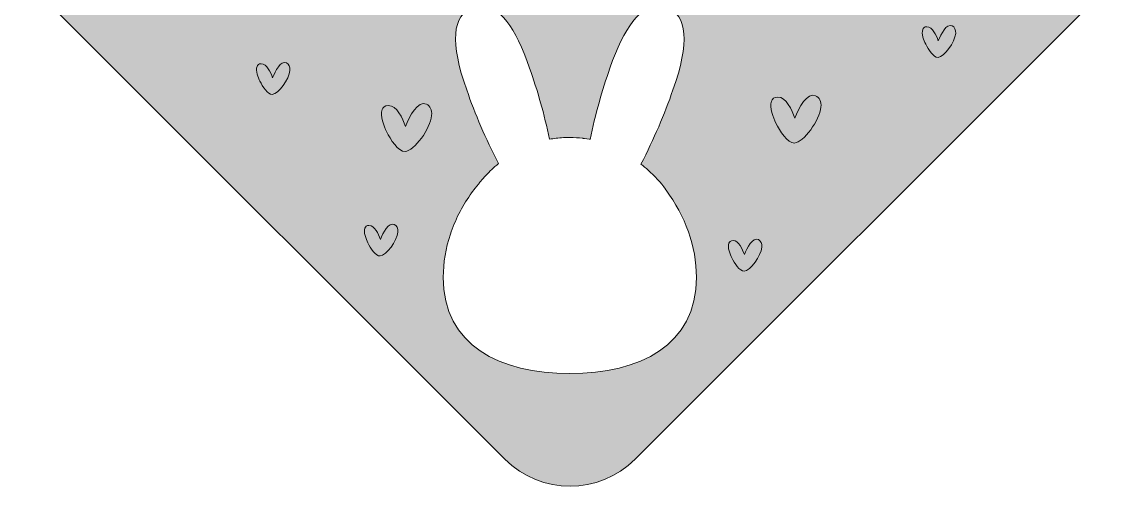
# Model space of a CAD drawing. Extents: x 148 to 861, y -735 to -22.
# Drawn here: x 148 to 861, y -735 to -427 of the extents above; entities that cross this region are included whole.
import ezdxf

# ---------------------------------------------------------------- set-up
doc = ezdxf.new("R2010")
doc.units = 0
doc.header["$MEASUREMENT"] = 0
doc.layers.add('Layer 1', color=7, linetype='Continuous', lineweight=0)

# ---------------------------------------------------------------- blocks, each defined once
blk = doc.blocks.new('Block_1')
at = {"layer": 'Layer 1', "true_color": 0xffdab2, "transparency": 33554687}
h = blk.add_hatch(color=41, dxfattribs=at)
h.dxf.hatch_style = 2
edge = h.paths.add_edge_path()
edge.add_spline(control_points=[(504.39, -655.72), (458.93, -655.72), (422.09, -637.38), (422.09, -593), (422.09, -583.64), (423.72, -574.17), (426.74, -565.07), (429.76, -555.98), (434.15, -547.23), (439.64, -539.33), (439.64, -539.33), (440.18, -538.48), (441.25, -537.07), (442.14, -535.88), (443.38, -534.27), (444.96, -532.41), (444.96, -532.41), (444.96, -532.39), (444.98, -532.37), (445.21, -532.05), (447, -529.72), (449.96, -526.57), (452.08, -524.31), (454.81, -521.64), (458.03, -519), (449.67, -502.76), (442.75, -486.82), (437.38, -471.13), (426.41, -440.33), (427.8, -422.4), (441.56, -417.34), (443.48, -416.74), (445.21, -416.47), (446.95, -416.47), (458.61, -416.47), (469.05, -429.97), (478.2, -456.94), (483.44, -471.53), (487.78, -486.93), (491.2, -503.18), (493.89, -502.73), (496.91, -502.35), (500.23, -502.17), (500.65, -502.15), (501.08, -502.13), (501.52, -502.11), (501.52, -502.11), (501.54, -502.11), (501.54, -502.11), (502.49, -502.08), (503.43, -502.04), (504.39, -502.04), (507.23, -502.04), (510.07, -502.24), (512.85, -502.6), (512.85, -502.6), (514.51, -502.75), (517.15, -503.23), (517.3, -503.25), (517.43, -503.27), (517.57, -503.31), (520.99, -487), (525.31, -471.57), (530.49, -456.94), (539.73, -430.04), (550.16, -416.56), (561.91, -416.56), (563.66, -416.56), (565.4, -416.83), (567.22, -417.43), (580.98, -422.49), (582.37, -440.4), (571.4, -471.13), (565.98, -486.95), (559.07, -503.02), (550.63, -519.38), (552.13, -520.59), (553.74, -521.94), (555.37, -523.41), (559.45, -527.06), (563.66, -531.38), (566.57, -535.75), (566.59, -535.77), (566.61, -535.79), (566.63, -535.83), (566.77, -536.03), (566.92, -536.22), (567.04, -536.4), (579.28, -552.8), (586.69, -573.1), (586.69, -593), (586.69, -637.38), (549.84, -655.72), (504.39, -655.72)], knot_values=[0, 0, 0, 0, 1, 1, 1, 2, 2, 2, 3, 3, 3, 4, 4, 4, 5, 5, 5, 6, 6, 6, 7, 7, 7, 8, 8, 8, 9, 9, 9, 10, 10, 10, 11, 11, 11, 12, 12, 12, 13, 13, 13, 14, 14, 14, 15, 15, 15, 16, 16, 16, 17, 17, 17, 18, 18, 18, 19, 19, 19, 20, 20, 20, 21, 21, 21, 22, 22, 22, 23, 23, 23, 24, 24, 24, 25, 25, 25, 26, 26, 26, 27, 27, 27, 28, 28, 28, 29, 29, 29, 30, 30, 30, 31, 31, 31, 31], degree=3, periodic=0)
edge = h.paths.add_edge_path()
edge.add_spline(control_points=[(504.5, -66.46), (515.11, -66.46), (523.7, -75.05), (523.7, -85.66), (523.7, -96.26), (515.11, -104.85), (504.5, -104.85), (493.89, -104.85), (485.3, -96.26), (485.3, -85.66), (485.3, -75.05), (493.89, -66.46), (504.5, -66.46)], knot_values=[0, 0, 0, 0, 1, 1, 1, 2, 2, 2, 3, 3, 3, 4, 4, 4, 4], degree=3, periodic=0)
edge = h.paths.add_edge_path()
edge.add_spline(control_points=[(837.48, -336.25), (837.48, -336.25), (546.76, -45.51), (546.76, -45.51), (523.43, -22.17), (485.57, -22.17), (462.24, -45.51), (462.24, -45.51), (171.52, -336.25), (171.52, -336.25), (148.18, -359.58), (148.18, -397.42), (171.52, -420.75), (171.52, -420.75), (462.24, -711.49), (462.24, -711.49), (485.57, -734.83), (523.43, -734.83), (546.76, -711.49), (546.76, -711.49), (837.48, -420.75), (837.48, -420.75), (860.82, -397.42), (860.82, -359.58), (837.48, -336.25)], knot_values=[0, 0, 0, 0, 1, 1, 1, 2, 2, 2, 3, 3, 3, 4, 4, 4, 5, 5, 5, 6, 6, 6, 7, 7, 7, 8, 8, 8, 8], degree=3, periodic=0)
at = {"layer": 'Layer 1'}
for points, knots in [([(837.48, -336.25), (837.48, -336.25), (546.76, -45.51), (546.76, -45.51), (523.43, -22.17), (485.57, -22.17), (462.24, -45.51), (462.24, -45.51), (171.52, -336.25), (171.52, -336.25), (148.18, -359.58), (148.18, -397.42), (171.52, -420.75), (171.52, -420.75), (462.24, -711.49), (462.24, -711.49), (485.57, -734.83), (523.43, -734.83), (546.76, -711.49), (546.76, -711.49), (837.48, -420.75), (837.48, -420.75), (860.82, -397.42), (860.82, -359.58), (837.48, -336.25)], [0, 0, 0, 0, 1, 1, 1, 2, 2, 2, 3, 3, 3, 4, 4, 4, 5, 5, 5, 6, 6, 6, 7, 7, 7, 8, 8, 8, 8]), ([(504.39, -655.72), (458.93, -655.72), (422.09, -637.38), (422.09, -593), (422.09, -583.64), (423.72, -574.17), (426.74, -565.07), (429.76, -555.98), (434.15, -547.23), (439.64, -539.33), (439.64, -539.33), (440.18, -538.48), (441.25, -537.07), (442.14, -535.88), (443.38, -534.27), (444.96, -532.41), (444.96, -532.41), (444.96, -532.39), (444.98, -532.37), (445.21, -532.05), (447, -529.72), (449.96, -526.57), (452.08, -524.31), (454.81, -521.64), (458.03, -519), (449.67, -502.76), (442.75, -486.82), (437.38, -471.13), (426.41, -440.33), (427.8, -422.4), (441.56, -417.34), (443.48, -416.74), (445.21, -416.47), (446.95, -416.47), (458.61, -416.47), (469.05, -429.97), (478.2, -456.94), (483.44, -471.53), (487.78, -486.93), (491.2, -503.18), (493.89, -502.73), (496.91, -502.35), (500.23, -502.17), (500.65, -502.15), (501.08, -502.13), (501.52, -502.11), (501.52, -502.11), (501.54, -502.11), (501.54, -502.11), (502.49, -502.08), (503.43, -502.04), (504.39, -502.04), (507.23, -502.04), (510.07, -502.24), (512.85, -502.6), (512.85, -502.6), (514.51, -502.75), (517.15, -503.23), (517.3, -503.25), (517.43, -503.27), (517.57, -503.31), (520.99, -487), (525.31, -471.57), (530.49, -456.94), (539.73, -430.04), (550.16, -416.56), (561.91, -416.56), (563.66, -416.56), (565.4, -416.83), (567.22, -417.43), (580.98, -422.49), (582.37, -440.4), (571.4, -471.13), (565.98, -486.95), (559.07, -503.02), (550.63, -519.38), (552.13, -520.59), (553.74, -521.94), (555.37, -523.41), (559.45, -527.06), (563.66, -531.38), (566.57, -535.75), (566.59, -535.77), (566.61, -535.79), (566.63, -535.83), (566.77, -536.03), (566.92, -536.22), (567.04, -536.4), (579.28, -552.8), (586.69, -573.1), (586.69, -593), (586.69, -637.38), (549.84, -655.72), (504.39, -655.72)], [0, 0, 0, 0, 1, 1, 1, 2, 2, 2, 3, 3, 3, 4, 4, 4, 5, 5, 5, 6, 6, 6, 7, 7, 7, 8, 8, 8, 9, 9, 9, 10, 10, 10, 11, 11, 11, 12, 12, 12, 13, 13, 13, 14, 14, 14, 15, 15, 15, 16, 16, 16, 17, 17, 17, 18, 18, 18, 19, 19, 19, 20, 20, 20, 21, 21, 21, 22, 22, 22, 23, 23, 23, 24, 24, 24, 25, 25, 25, 26, 26, 26, 27, 27, 27, 28, 28, 28, 29, 29, 29, 30, 30, 30, 31, 31, 31, 31])]:
    blk.add_open_spline(points, degree=3, knots=knots, dxfattribs=at)
blk = doc.blocks.new('Block_0')
at = {"layer": 'Layer 1', "true_color": 0x542400, "transparency": 33554687}
h = blk.add_hatch(color=38, dxfattribs=at)
h.dxf.hatch_style = 2
edge = h.paths.add_edge_path()
edge.add_spline(control_points=[(755.25, -434.31), (754.79, -440.03), (747.69, -449.65), (743.75, -449.91), (740.83, -450.1), (737.34, -444.61), (735.74, -441.33), (734.56, -438.93), (732.75, -434.48), (733.84, -431.75), (734.17, -430.92), (734.91, -429.93), (736.48, -429.96), (740.16, -430.04), (742.66, -435.48), (743.92, -439.13), (745.72, -434.69), (749.24, -427.67), (752.95, -429.39), (754.6, -430.16), (755.44, -431.95), (755.25, -434.31)], knot_values=[0, 0, 0, 0, 1, 1, 1, 2, 2, 2, 3, 3, 3, 4, 4, 4, 5, 5, 5, 6, 6, 6, 7, 7, 7, 7], degree=3, periodic=0)
h = blk.add_hatch(color=38, dxfattribs=at)
h.dxf.hatch_style = 2
edge = h.paths.add_edge_path()
edge.add_spline(control_points=[(322.45, -458.42), (321.99, -464.14), (314.89, -473.76), (310.94, -474.02), (308.03, -474.21), (304.54, -468.71), (302.94, -465.44), (301.76, -463.03), (299.95, -458.59), (301.04, -455.85), (301.37, -455.02), (302.11, -454.04), (303.68, -454.07), (307.36, -454.15), (309.86, -459.59), (311.12, -463.24), (312.91, -458.8), (316.44, -451.77), (320.15, -453.5), (321.8, -454.26), (322.64, -456.06), (322.45, -458.42)], knot_values=[0, 0, 0, 0, 1, 1, 1, 2, 2, 2, 3, 3, 3, 4, 4, 4, 5, 5, 5, 6, 6, 6, 7, 7, 7, 7], degree=3, periodic=0)
h = blk.add_hatch(color=38, dxfattribs=at)
h.dxf.hatch_style = 2
edge = h.paths.add_edge_path()
edge.add_spline(control_points=[(667.65, -482.25), (666.96, -490.83), (656.32, -505.28), (650.39, -505.67), (646.02, -505.95), (640.78, -497.7), (638.38, -492.79), (636.61, -489.18), (633.89, -482.51), (635.53, -478.41), (636.03, -477.15), (637.13, -475.68), (639.49, -475.72), (645.01, -475.84), (648.76, -484.01), (650.65, -489.49), (653.35, -482.82), (658.63, -472.28), (664.2, -474.87), (666.68, -476.02), (667.94, -478.71), (667.65, -482.25)], knot_values=[0, 0, 0, 0, 1, 1, 1, 2, 2, 2, 3, 3, 3, 4, 4, 4, 5, 5, 5, 6, 6, 6, 7, 7, 7, 7], degree=3, periodic=0)
h = blk.add_hatch(color=38, dxfattribs=at)
h.dxf.hatch_style = 2
edge = h.paths.add_edge_path()
edge.add_spline(control_points=[(414.55, -487.73), (413.86, -496.31), (403.21, -510.76), (397.29, -511.14), (392.91, -511.43), (387.67, -503.18), (385.27, -498.26), (383.5, -494.66), (380.79, -487.99), (382.42, -483.89), (382.92, -482.63), (384.02, -481.16), (386.38, -481.2), (391.91, -481.32), (395.65, -489.49), (397.54, -494.96), (400.24, -488.3), (405.53, -477.76), (411.1, -480.35), (413.57, -481.5), (414.83, -484.19), (414.55, -487.73)], knot_values=[0, 0, 0, 0, 1, 1, 1, 2, 2, 2, 3, 3, 3, 4, 4, 4, 5, 5, 5, 6, 6, 6, 7, 7, 7, 7], degree=3, periodic=0)
h = blk.add_hatch(color=38, dxfattribs=at)
h.dxf.hatch_style = 2
edge = h.paths.add_edge_path()
edge.add_spline(control_points=[(392.57, -563.6), (392.11, -569.32), (385.02, -578.95), (381.07, -579.2), (378.15, -579.4), (374.66, -573.9), (373.06, -570.62), (371.89, -568.22), (370.08, -563.77), (371.16, -561.04), (371.5, -560.21), (372.23, -559.23), (373.81, -559.25), (377.49, -559.33), (379.98, -564.78), (381.24, -568.42), (383.04, -563.98), (386.56, -556.96), (390.27, -558.68), (391.92, -559.45), (392.76, -561.24), (392.57, -563.6)], knot_values=[0, 0, 0, 0, 1, 1, 1, 2, 2, 2, 3, 3, 3, 4, 4, 4, 5, 5, 5, 6, 6, 6, 7, 7, 7, 7], degree=3, periodic=0)
h = blk.add_hatch(color=38, dxfattribs=at)
h.dxf.hatch_style = 2
edge = h.paths.add_edge_path()
edge.add_spline(control_points=[(629.24, -573.46), (628.78, -579.18), (621.69, -588.81), (617.74, -589.07), (614.83, -589.26), (611.34, -583.76), (609.73, -580.48), (608.56, -578.08), (606.75, -573.64), (607.84, -570.9), (608.17, -570.07), (608.9, -569.09), (610.48, -569.11), (614.16, -569.19), (616.65, -574.64), (617.91, -578.29), (619.71, -573.84), (623.23, -566.82), (626.94, -568.55), (628.59, -569.31), (629.43, -571.1), (629.24, -573.46)], knot_values=[0, 0, 0, 0, 1, 1, 1, 2, 2, 2, 3, 3, 3, 4, 4, 4, 5, 5, 5, 6, 6, 6, 7, 7, 7, 7], degree=3, periodic=0)
at = {"layer": 'Layer 1'}
for points in [[(755.25, -434.31), (754.79, -440.03), (747.69, -449.65), (743.75, -449.91), (740.83, -450.1), (737.34, -444.61), (735.74, -441.33), (734.56, -438.93), (732.75, -434.48), (733.84, -431.75), (734.17, -430.92), (734.91, -429.93), (736.48, -429.96), (740.16, -430.04), (742.66, -435.48), (743.92, -439.13), (745.72, -434.69), (749.24, -427.67), (752.95, -429.39), (754.6, -430.16), (755.44, -431.95), (755.25, -434.31)], [(322.45, -458.42), (321.99, -464.14), (314.89, -473.76), (310.94, -474.02), (308.03, -474.21), (304.54, -468.71), (302.94, -465.44), (301.76, -463.03), (299.95, -458.59), (301.04, -455.85), (301.37, -455.02), (302.11, -454.04), (303.68, -454.07), (307.36, -454.15), (309.86, -459.59), (311.12, -463.24), (312.91, -458.8), (316.44, -451.77), (320.15, -453.5), (321.8, -454.26), (322.64, -456.06), (322.45, -458.42)], [(667.65, -482.25), (666.96, -490.83), (656.32, -505.28), (650.39, -505.67), (646.02, -505.95), (640.78, -497.7), (638.38, -492.79), (636.61, -489.18), (633.89, -482.51), (635.53, -478.41), (636.03, -477.15), (637.13, -475.68), (639.49, -475.72), (645.01, -475.84), (648.76, -484.01), (650.65, -489.49), (653.35, -482.82), (658.63, -472.28), (664.2, -474.87), (666.68, -476.02), (667.94, -478.71), (667.65, -482.25)], [(414.55, -487.73), (413.86, -496.31), (403.21, -510.76), (397.29, -511.14), (392.91, -511.43), (387.67, -503.18), (385.27, -498.26), (383.5, -494.66), (380.79, -487.99), (382.42, -483.89), (382.92, -482.63), (384.02, -481.16), (386.38, -481.2), (391.91, -481.32), (395.65, -489.49), (397.54, -494.96), (400.24, -488.3), (405.53, -477.76), (411.1, -480.35), (413.57, -481.5), (414.83, -484.19), (414.55, -487.73)], [(392.57, -563.6), (392.11, -569.32), (385.02, -578.95), (381.07, -579.2), (378.15, -579.4), (374.66, -573.9), (373.06, -570.62), (371.89, -568.22), (370.08, -563.77), (371.16, -561.04), (371.5, -560.21), (372.23, -559.23), (373.81, -559.25), (377.49, -559.33), (379.98, -564.78), (381.24, -568.42), (383.04, -563.98), (386.56, -556.96), (390.27, -558.68), (391.92, -559.45), (392.76, -561.24), (392.57, -563.6)], [(629.24, -573.46), (628.78, -579.18), (621.69, -588.81), (617.74, -589.07), (614.83, -589.26), (611.34, -583.76), (609.73, -580.48), (608.56, -578.08), (606.75, -573.64), (607.84, -570.9), (608.17, -570.07), (608.9, -569.09), (610.48, -569.11), (614.16, -569.19), (616.65, -574.64), (617.91, -578.29), (619.71, -573.84), (623.23, -566.82), (626.94, -568.55), (628.59, -569.31), (629.43, -571.1), (629.24, -573.46)]]:
    blk.add_open_spline(points, degree=3, knots=[0, 0, 0, 0, 1, 1, 1, 2, 2, 2, 3, 3, 3, 4, 4, 4, 5, 5, 5, 6, 6, 6, 7, 7, 7, 7], dxfattribs=at)
blk.add_blockref('Block_1', (0, 0), dxfattribs=at)

msp = doc.modelspace()

# ---------------------------------------------------------------- block references
at = {"layer": 'Layer 1'}
msp.add_blockref('Block_0', (0, 0), dxfattribs=at)

doc.saveas('drawing.dxf')
